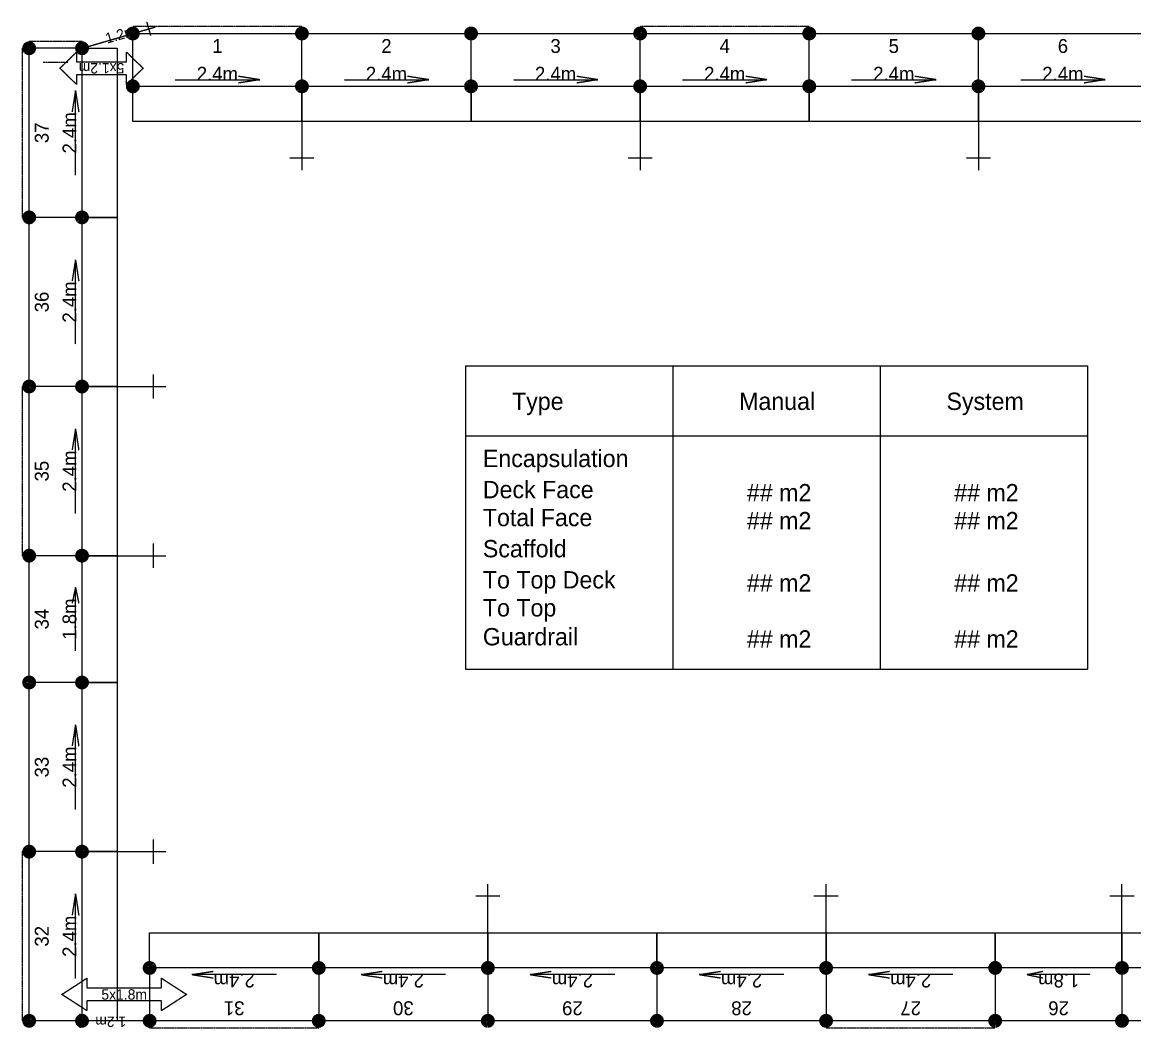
# Model space of a CAD drawing. Header units: millimetres. Extents: x 51238 to 85056, y 24105 to 38648.
# Drawn here: x 51238 to 67283, y 24118 to 38617 of the extents above; entities that cross this region are included whole.
import ezdxf
from ezdxf.enums import TextEntityAlignment as Align

# ---------------------------------------------------------------- set-up
doc = ezdxf.new("R2010")
doc.units = ezdxf.units.MM
doc.linetypes.add('KwikScaf_DASHED', pattern=[3.75, 2.5, -1.25])
doc.linetypes.add('KwikScaf_Line', pattern=[1, 1, 0])
doc.layers.get('0').update_dxf_attribs({"linetype": 'CONTINUOUS'})
doc.layers.add('KwikScaf Schematic', color=7, linetype='CONTINUOUS')
doc.styles.add('Waco', font='vrinda.ttf', dxfattribs={"height": 250})

msp = doc.modelspace()

# ---------------------------------------------------------------- linework, layer by layer
for points in [[(57630, 33662), (57630, 29287)], [(57630, 33662), (66602, 33662)], [(60621, 33662), (60621, 29287)], [(63611, 33662), (63611, 29287)], [(66602, 33662), (66602, 29287)], [(57630, 32652), (66602, 32652)], [(57630, 29287), (66602, 29287)]]:
    msp.add_lwpolyline(points)
at = {"layer": 'KwikScaf Schematic', "color": 3, "linetype": 'KwikScaf_Line'}
for p, q in [((52004, 38214), (53156, 38549)), ((53032, 38617), (53088, 38425)), ((52833, 38455), (55272, 38455)), ((52833, 37693), (52833, 38455)), ((55272, 38455), (57711, 38455)), ((55272, 37693), (55272, 38455)), ((57711, 37693), (57711, 38455)), ((57711, 38455), (60150, 38455)), ((60150, 37693), (60150, 38455)), ((60150, 38455), (62589, 38455)), ((62589, 37693), (62589, 38455)), ((62589, 38455), (65028, 38455)), ((65028, 37693), (65028, 38455)), ((65028, 38455), (67467, 38455)), ((51338, 35803), (51338, 38242)), ((52100, 38242), (51338, 38242)), ((52072, 38338), (52128, 38146)), ((52100, 35803), (52100, 38242)), ((52100, 38242), (52608, 38242)), ((52608, 38242), (52608, 35803)), ((53443, 37788), (54662, 37788)), ((54662, 37788), (54357, 37836)), ((54662, 37788), (54357, 37740)), ((55882, 37788), (57101, 37788)), ((57101, 37788), (56796, 37836)), ((57101, 37788), (56796, 37740)), ((58321, 37788), (59540, 37788)), ((59540, 37788), (59235, 37836)), ((59540, 37788), (59235, 37740)), ((60760, 37788), (61979, 37788)), ((61979, 37788), (61674, 37836)), ((61979, 37788), (61674, 37740)), ((63199, 37788), (64418, 37788)), ((64418, 37788), (64113, 37836)), ((64418, 37788), (64113, 37740)), ((65638, 37788), (66857, 37788)), ((66857, 37788), (66552, 37836)), ((66857, 37788), (66552, 37740)), ((52005, 37632), (51957, 37327)), ((52005, 36413), (52005, 37632)), ((52005, 37632), (52052, 37327)), ((52833, 37693), (55272, 37693)), ((52833, 37185), (52833, 37693)), ((55272, 37693), (57711, 37693)), ((55272, 37185), (55272, 37693)), ((55272, 37693), (55272, 37185)), ((57711, 37693), (57711, 37185)), ((57711, 37693), (60150, 37693)), ((57711, 37185), (57711, 37693)), ((60150, 37693), (60150, 37185)), ((60150, 37693), (62589, 37693)), ((60150, 37185), (60150, 37693)), ((62589, 37693), (62589, 37185)), ((62589, 37693), (65028, 37693)), ((62589, 37185), (62589, 37693)), ((65028, 37693), (65028, 37185)), ((65028, 37693), (67467, 37693)), ((65028, 37185), (65028, 37693)), ((55272, 37185), (52833, 37185)), ((57711, 37185), (55272, 37185)), ((55272, 37185), (55272, 36485)), ((60150, 37185), (57711, 37185)), ((60150, 37185), (60150, 36485)), ((62589, 37185), (60150, 37185)), ((65028, 37185), (62589, 37185)), ((65028, 37185), (65028, 36485)), ((67467, 37185), (65028, 37185)), ((55097, 36660), (55447, 36660)), ((59975, 36660), (60325, 36660)), ((64853, 36660), (65203, 36660)), ((51338, 33364), (51338, 35803)), ((52100, 35803), (51338, 35803)), ((52100, 33364), (52100, 35803)), ((52100, 35803), (52608, 35803)), ((52608, 35803), (52100, 35803)), ((52608, 35803), (52608, 33364)), ((52005, 35193), (51957, 34888)), ((52005, 33974), (52005, 35193)), ((52005, 35193), (52052, 34888)), ((53133, 33189), (53133, 33539)), ((51338, 30925), (51338, 33364)), ((52100, 33364), (51338, 33364)), ((52100, 30925), (52100, 33364)), ((52100, 33364), (52608, 33364)), ((52608, 33364), (52100, 33364)), ((52608, 33364), (52608, 30925)), ((52608, 33364), (53308, 33364)), ((52005, 32754), (51957, 32449)), ((52005, 31535), (52005, 32754)), ((52005, 32754), (52052, 32449)), ((52608, 30925), (52100, 30925)), ((51338, 26657), (51338, 29096)), ((52100, 29096), (51338, 29096)), ((52100, 26657), (52100, 29096)), ((52100, 29096), (52608, 29096)), ((52608, 29096), (52608, 26657)), ((52005, 28486), (51957, 28181)), ((52005, 27267), (52005, 28486)), ((52005, 28486), (52052, 28181)), ((53133, 26482), (53133, 26832)), ((51338, 24218), (51338, 26657)), ((52100, 26657), (51338, 26657)), ((52608, 26657), (52100, 26657)), ((52100, 24218), (52100, 26657)), ((52100, 26657), (52608, 26657)), ((52608, 26657), (52608, 24218)), ((52608, 26657), (53308, 26657)), ((57953, 25488), (57953, 26188)), ((62831, 25488), (62831, 26188)), ((67099, 25488), (67099, 26188)), ((52005, 26047), (51957, 25742)), ((52005, 24828), (52005, 26047)), ((52005, 26047), (52052, 25742)), ((58128, 26013), (57778, 26013)), ((63006, 26013), (62656, 26013)), ((67274, 26013), (66924, 26013)), ((53075, 24980), (53075, 25488)), ((53075, 25488), (55514, 25488)), ((55514, 24980), (55514, 25488)), ((55514, 25488), (57953, 25488)), ((55514, 25488), (55514, 24980)), ((57953, 24980), (57953, 25488)), ((57953, 25488), (60392, 25488)), ((57953, 25488), (57953, 24980)), ((60392, 24980), (60392, 25488)), ((60392, 25488), (62831, 25488)), ((60392, 25488), (60392, 24980)), ((62831, 24980), (62831, 25488)), ((62831, 25488), (65270, 25488)), ((62831, 25488), (62831, 24980)), ((65270, 25488), (65270, 24980)), ((67099, 24980), (67099, 25488)), ((67099, 25488), (69538, 25488)), ((53075, 24980), (53075, 24218)), ((55514, 24980), (53075, 24980)), ((53685, 24885), (53990, 24932)), ((54905, 24885), (53685, 24885)), ((53685, 24885), (53990, 24837)), ((55514, 24980), (55514, 24218)), ((57953, 24980), (55514, 24980)), ((56124, 24885), (56429, 24932)), ((57344, 24885), (56124, 24885)), ((56124, 24885), (56429, 24837)), ((57953, 24980), (57953, 24218)), ((60392, 24980), (57953, 24980)), ((58563, 24885), (58868, 24932)), ((59783, 24885), (58563, 24885)), ((58563, 24885), (58868, 24837)), ((60392, 24980), (60392, 24218)), ((62831, 24980), (60392, 24980)), ((61002, 24885), (61307, 24932)), ((62222, 24885), (61002, 24885)), ((61002, 24885), (61307, 24837)), ((62831, 24980), (62831, 24218)), ((65270, 24980), (62831, 24980)), ((63441, 24885), (63746, 24932)), ((64661, 24885), (63441, 24885)), ((63441, 24885), (63746, 24837)), ((67099, 24980), (67099, 24218)), ((69538, 24980), (67099, 24980)), ((52075, 24118), (52075, 24318)), ((53075, 24118), (53075, 24318)), ((52100, 24218), (51338, 24218)), ((53175, 24218), (51975, 24218)), ((52608, 24218), (52100, 24218)), ((55514, 24218), (53075, 24218)), ((57953, 24218), (55514, 24218)), ((60392, 24218), (57953, 24218)), ((62831, 24218), (60392, 24218)), ((65270, 24218), (62831, 24218)), ((69538, 24218), (67099, 24218))]:
    msp.add_line(p, q, dxfattribs=at)
at = {"layer": 'KwikScaf Schematic', "color": 3, "linetype": 'KwikScaf_DASHED'}
for p, q in [((55272, 38555), (52833, 38555)), ((62589, 38555), (60150, 38555)), ((51238, 38242), (51238, 35803)), ((51338, 38342), (52100, 38342)), ((51538, 38042), (51900, 38042)), ((51238, 33364), (51238, 30925)), ((51238, 26657), (51238, 24218)), ((53075, 24118), (55514, 24118)), ((62831, 24118), (65270, 24118))]:
    msp.add_line(p, q, dxfattribs=at)
at = {"layer": 'KwikScaf Schematic', "color": 1, "linetype": 'KwikScaf_Line'}
for p, q in [((51781, 37953), (52021, 38186)), ((52021, 38186), (52021, 38046)), ((52021, 38046), (52741, 38046)), ((52741, 38046), (52741, 38186)), ((52741, 38186), (52981, 37953)), ((52021, 37720), (51781, 37953)), ((52981, 37953), (52741, 37720)), ((52741, 37860), (52021, 37860)), ((52021, 37860), (52021, 37720)), ((52741, 37720), (52741, 37860))]:
    msp.add_line(p, q, dxfattribs=at)
at = {"layer": 'KwikScaf Schematic', "color": 5, "linetype": 'KwikScaf_Line'}
for p, q in [((53133, 30750), (53133, 31100)), ((51338, 29096), (51338, 30925)), ((52100, 30925), (51338, 30925)), ((52100, 29096), (52100, 30925)), ((52100, 30925), (52608, 30925)), ((52608, 30925), (52608, 29096)), ((52608, 30925), (53308, 30925)), ((52005, 30468), (51957, 30239)), ((52005, 29553), (52005, 30468)), ((52005, 30468), (52052, 30239)), ((52608, 29096), (52100, 29096)), ((65270, 24980), (65270, 25488)), ((65270, 25488), (67099, 25488)), ((67099, 25488), (67099, 24980)), ((65270, 24980), (65270, 24218)), ((67099, 24980), (65270, 24980)), ((65728, 24885), (65956, 24932)), ((66642, 24885), (65728, 24885)), ((65728, 24885), (65956, 24837)), ((51808, 24598), (52168, 24831)), ((52168, 24831), (52168, 24691)), ((53248, 24691), (53248, 24831)), ((53248, 24831), (53608, 24598)), ((52168, 24365), (51808, 24598)), ((52168, 24691), (53248, 24691)), ((53608, 24598), (53248, 24365)), ((53248, 24505), (52168, 24505)), ((52168, 24505), (52168, 24365)), ((53248, 24365), (53248, 24505)), ((67099, 24218), (65270, 24218))]:
    msp.add_line(p, q, dxfattribs=at)
at = {"layer": 'KwikScaf Schematic', "color": 3, "linetype": 'KwikScaf_Line'}
for points in [[(52833, 38505, 100, 100, -0.198912), (52868, 38490, 100, 100, -0.198912), (52883, 38455, 100, 100, -0.198912), (52868, 38419, 100, 100, -0.198912), (52833, 38405, 100, 100, -0.198912), (52797, 38419, 100, 100, -0.198912), (52783, 38455, 100, 100, -0.198912), (52797, 38490, 100, 100, -0.198912)], [(55272, 38505, 100, 100, -0.198912), (55307, 38490, 100, 100, -0.198912), (55322, 38455, 100, 100, -0.198912), (55307, 38419, 100, 100, -0.198912), (55272, 38405, 100, 100, -0.198912), (55236, 38419, 100, 100, -0.198912), (55222, 38455, 100, 100, -0.198912), (55236, 38490, 100, 100, -0.198912)], [(55272, 38505, 100, 100, -0.198912), (55307, 38490, 100, 100, -0.198912), (55322, 38455, 100, 100, -0.198912), (55307, 38419, 100, 100, -0.198912), (55272, 38405, 100, 100, -0.198912), (55236, 38419, 100, 100, -0.198912), (55222, 38455, 100, 100, -0.198912), (55236, 38490, 100, 100, -0.198912)], [(57711, 38505, 100, 100, -0.198912), (57746, 38490, 100, 100, -0.198912), (57761, 38455, 100, 100, -0.198912), (57746, 38419, 100, 100, -0.198912), (57711, 38405, 100, 100, -0.198912), (57675, 38419, 100, 100, -0.198912), (57661, 38455, 100, 100, -0.198912), (57675, 38490, 100, 100, -0.198912)], [(57711, 38505, 100, 100, -0.198912), (57746, 38490, 100, 100, -0.198912), (57761, 38455, 100, 100, -0.198912), (57746, 38419, 100, 100, -0.198912), (57711, 38405, 100, 100, -0.198912), (57675, 38419, 100, 100, -0.198912), (57661, 38455, 100, 100, -0.198912), (57675, 38490, 100, 100, -0.198912)], [(60150, 38505, 100, 100, -0.198912), (60185, 38490, 100, 100, -0.198912), (60200, 38455, 100, 100, -0.198912), (60185, 38419, 100, 100, -0.198912), (60150, 38405, 100, 100, -0.198912), (60114, 38419, 100, 100, -0.198912), (60100, 38455, 100, 100, -0.198912), (60114, 38490, 100, 100, -0.198912)], [(60150, 38505, 100, 100, -0.198912), (60185, 38490, 100, 100, -0.198912), (60200, 38455, 100, 100, -0.198912), (60185, 38419, 100, 100, -0.198912), (60150, 38405, 100, 100, -0.198912), (60114, 38419, 100, 100, -0.198912), (60100, 38455, 100, 100, -0.198912), (60114, 38490, 100, 100, -0.198912)], [(62589, 38505, 100, 100, -0.198912), (62624, 38490, 100, 100, -0.198912), (62639, 38455, 100, 100, -0.198912), (62624, 38419, 100, 100, -0.198912), (62589, 38405, 100, 100, -0.198912), (62553, 38419, 100, 100, -0.198912), (62539, 38455, 100, 100, -0.198912), (62553, 38490, 100, 100, -0.198912)], [(62589, 38505, 100, 100, -0.198912), (62624, 38490, 100, 100, -0.198912), (62639, 38455, 100, 100, -0.198912), (62624, 38419, 100, 100, -0.198912), (62589, 38405, 100, 100, -0.198912), (62553, 38419, 100, 100, -0.198912), (62539, 38455, 100, 100, -0.198912), (62553, 38490, 100, 100, -0.198912)], [(65028, 38505, 100, 100, -0.198912), (65063, 38490, 100, 100, -0.198912), (65078, 38455, 100, 100, -0.198912), (65063, 38419, 100, 100, -0.198912), (65028, 38405, 100, 100, -0.198912), (64992, 38419, 100, 100, -0.198912), (64978, 38455, 100, 100, -0.198912), (64992, 38490, 100, 100, -0.198912)], [(65028, 38505, 100, 100, -0.198912), (65063, 38490, 100, 100, -0.198912), (65078, 38455, 100, 100, -0.198912), (65063, 38419, 100, 100, -0.198912), (65028, 38405, 100, 100, -0.198912), (64992, 38419, 100, 100, -0.198912), (64978, 38455, 100, 100, -0.198912), (64992, 38490, 100, 100, -0.198912)], [(55272, 37743, 100, 100, -0.198912), (55307, 37728, 100, 100, -0.198912), (55322, 37693, 100, 100, -0.198912), (55307, 37657, 100, 100, -0.198912), (55272, 37643, 100, 100, -0.198912), (55236, 37657, 100, 100, -0.198912), (55222, 37693, 100, 100, -0.198912), (55236, 37728, 100, 100, -0.198912)], [(57711, 37743, 100, 100, -0.198912), (57746, 37728, 100, 100, -0.198912), (57761, 37693, 100, 100, -0.198912), (57746, 37657, 100, 100, -0.198912), (57711, 37643, 100, 100, -0.198912), (57675, 37657, 100, 100, -0.198912), (57661, 37693, 100, 100, -0.198912), (57675, 37728, 100, 100, -0.198912)], [(60150, 37743, 100, 100, -0.198912), (60185, 37728, 100, 100, -0.198912), (60200, 37693, 100, 100, -0.198912), (60185, 37657, 100, 100, -0.198912), (60150, 37643, 100, 100, -0.198912), (60114, 37657, 100, 100, -0.198912), (60100, 37693, 100, 100, -0.198912), (60114, 37728, 100, 100, -0.198912)], [(62589, 37743, 100, 100, -0.198912), (62624, 37728, 100, 100, -0.198912), (62639, 37693, 100, 100, -0.198912), (62624, 37657, 100, 100, -0.198912), (62589, 37643, 100, 100, -0.198912), (62553, 37657, 100, 100, -0.198912), (62539, 37693, 100, 100, -0.198912), (62553, 37728, 100, 100, -0.198912)], [(65028, 37743, 100, 100, -0.198912), (65063, 37728, 100, 100, -0.198912), (65078, 37693, 100, 100, -0.198912), (65063, 37657, 100, 100, -0.198912), (65028, 37643, 100, 100, -0.198912), (64992, 37657, 100, 100, -0.198912), (64978, 37693, 100, 100, -0.198912), (64992, 37728, 100, 100, -0.198912)], [(53075, 24930, 100, 100, -0.198912), (53040, 24945, 100, 100, -0.198912), (53025, 24980, 100, 100, -0.198912), (53040, 25015, 100, 100, -0.198912), (53075, 25030, 100, 100, -0.198912), (53111, 25015, 100, 100, -0.198912), (53125, 24980, 100, 100, -0.198912), (53111, 24945, 100, 100, -0.198912)], [(55514, 24930, 100, 100, -0.198912), (55479, 24945, 100, 100, -0.198912), (55464, 24980, 100, 100, -0.198912), (55479, 25015, 100, 100, -0.198912), (55514, 25030, 100, 100, -0.198912), (55550, 25015, 100, 100, -0.198912), (55564, 24980, 100, 100, -0.198912), (55550, 24945, 100, 100, -0.198912)], [(57953, 24930, 100, 100, -0.198912), (57918, 24945, 100, 100, -0.198912), (57903, 24980, 100, 100, -0.198912), (57918, 25015, 100, 100, -0.198912), (57953, 25030, 100, 100, -0.198912), (57989, 25015, 100, 100, -0.198912), (58003, 24980, 100, 100, -0.198912), (57989, 24945, 100, 100, -0.198912)], [(60392, 24930, 100, 100, -0.198912), (60357, 24945, 100, 100, -0.198912), (60342, 24980, 100, 100, -0.198912), (60357, 25015, 100, 100, -0.198912), (60392, 25030, 100, 100, -0.198912), (60428, 25015, 100, 100, -0.198912), (60442, 24980, 100, 100, -0.198912), (60428, 24945, 100, 100, -0.198912)], [(62831, 24930, 100, 100, -0.198912), (62796, 24945, 100, 100, -0.198912), (62781, 24980, 100, 100, -0.198912), (62796, 25015, 100, 100, -0.198912), (62831, 25030, 100, 100, -0.198912), (62867, 25015, 100, 100, -0.198912), (62881, 24980, 100, 100, -0.198912), (62867, 24945, 100, 100, -0.198912)], [(67099, 24930, 100, 100, -0.198912), (67064, 24945, 100, 100, -0.198912), (67049, 24980, 100, 100, -0.198912), (67064, 25015, 100, 100, -0.198912), (67099, 25030, 100, 100, -0.198912), (67135, 25015, 100, 100, -0.198912), (67149, 24980, 100, 100, -0.198912), (67135, 24945, 100, 100, -0.198912)], [(53075, 24168, 100, 100, -0.198912), (53040, 24183, 100, 100, -0.198912), (53025, 24218, 100, 100, -0.198912), (53040, 24253, 100, 100, -0.198912), (53075, 24268, 100, 100, -0.198912), (53111, 24253, 100, 100, -0.198912), (53125, 24218, 100, 100, -0.198912), (53111, 24183, 100, 100, -0.198912)], [(55514, 24168, 100, 100, -0.198912), (55479, 24183, 100, 100, -0.198912), (55464, 24218, 100, 100, -0.198912), (55479, 24253, 100, 100, -0.198912), (55514, 24268, 100, 100, -0.198912), (55550, 24253, 100, 100, -0.198912), (55564, 24218, 100, 100, -0.198912), (55550, 24183, 100, 100, -0.198912)], [(55514, 24168, 100, 100, -0.198912), (55479, 24183, 100, 100, -0.198912), (55464, 24218, 100, 100, -0.198912), (55479, 24253, 100, 100, -0.198912), (55514, 24268, 100, 100, -0.198912), (55550, 24253, 100, 100, -0.198912), (55564, 24218, 100, 100, -0.198912), (55550, 24183, 100, 100, -0.198912)], [(57953, 24168, 100, 100, -0.198912), (57918, 24183, 100, 100, -0.198912), (57903, 24218, 100, 100, -0.198912), (57918, 24253, 100, 100, -0.198912), (57953, 24268, 100, 100, -0.198912), (57989, 24253, 100, 100, -0.198912), (58003, 24218, 100, 100, -0.198912), (57989, 24183, 100, 100, -0.198912)], [(57953, 24168, 100, 100, -0.198912), (57918, 24183, 100, 100, -0.198912), (57903, 24218, 100, 100, -0.198912), (57918, 24253, 100, 100, -0.198912), (57953, 24268, 100, 100, -0.198912), (57989, 24253, 100, 100, -0.198912), (58003, 24218, 100, 100, -0.198912), (57989, 24183, 100, 100, -0.198912)], [(60392, 24168, 100, 100, -0.198912), (60357, 24183, 100, 100, -0.198912), (60342, 24218, 100, 100, -0.198912), (60357, 24253, 100, 100, -0.198912), (60392, 24268, 100, 100, -0.198912), (60428, 24253, 100, 100, -0.198912), (60442, 24218, 100, 100, -0.198912), (60428, 24183, 100, 100, -0.198912)], [(60392, 24168, 100, 100, -0.198912), (60357, 24183, 100, 100, -0.198912), (60342, 24218, 100, 100, -0.198912), (60357, 24253, 100, 100, -0.198912), (60392, 24268, 100, 100, -0.198912), (60428, 24253, 100, 100, -0.198912), (60442, 24218, 100, 100, -0.198912), (60428, 24183, 100, 100, -0.198912)], [(62831, 24168, 100, 100, -0.198912), (62796, 24183, 100, 100, -0.198912), (62781, 24218, 100, 100, -0.198912), (62796, 24253, 100, 100, -0.198912), (62831, 24268, 100, 100, -0.198912), (62867, 24253, 100, 100, -0.198912), (62881, 24218, 100, 100, -0.198912), (62867, 24183, 100, 100, -0.198912)], [(62831, 24168, 100, 100, -0.198912), (62796, 24183, 100, 100, -0.198912), (62781, 24218, 100, 100, -0.198912), (62796, 24253, 100, 100, -0.198912), (62831, 24268, 100, 100, -0.198912), (62867, 24253, 100, 100, -0.198912), (62881, 24218, 100, 100, -0.198912), (62867, 24183, 100, 100, -0.198912)], [(65270, 24168, 100, 100, -0.198912), (65235, 24183, 100, 100, -0.198912), (65220, 24218, 100, 100, -0.198912), (65235, 24253, 100, 100, -0.198912), (65270, 24268, 100, 100, -0.198912), (65306, 24253, 100, 100, -0.198912), (65320, 24218, 100, 100, -0.198912), (65306, 24183, 100, 100, -0.198912)], [(67099, 24168, 100, 100, -0.198912), (67064, 24183, 100, 100, -0.198912), (67049, 24218, 100, 100, -0.198912), (67064, 24253, 100, 100, -0.198912), (67099, 24268, 100, 100, -0.198912), (67135, 24253, 100, 100, -0.198912), (67149, 24218, 100, 100, -0.198912), (67135, 24183, 100, 100, -0.198912)]]:
    msp.add_lwpolyline(points, format="xyseb", close=True, dxfattribs=at)
at = {"layer": 'KwikScaf Schematic', "color": 3, "linetype": 'KwikScaf_Line', "const_width": 100}
for points in [[(51288, 38242, -0.198912), (51302, 38277, -0.198912), (51338, 38292, -0.198912), (51373, 38277, -0.198912), (51388, 38242, -0.198912), (51373, 38207, -0.198912), (51338, 38192, -0.198912), (51302, 38207, -0.198912)], [(52050, 38242, -0.198912), (52064, 38277, -0.198912), (52100, 38292, -0.198912), (52135, 38277, -0.198912), (52150, 38242, -0.198912), (52135, 38207, -0.198912), (52100, 38192, -0.198912), (52064, 38207, -0.198912)], [(52833, 37743, -0.198912), (52868, 37728, -0.198912), (52883, 37693, -0.198912), (52868, 37657, -0.198912), (52833, 37643, -0.198912), (52797, 37657, -0.198912), (52783, 37693, -0.198912), (52797, 37728, -0.198912)], [(55272, 37743, -0.198912), (55307, 37728, -0.198912), (55322, 37693, -0.198912), (55307, 37657, -0.198912), (55272, 37643, -0.198912), (55236, 37657, -0.198912), (55222, 37693, -0.198912), (55236, 37728, -0.198912)], [(57711, 37743, -0.198912), (57746, 37728, -0.198912), (57761, 37693, -0.198912), (57746, 37657, -0.198912), (57711, 37643, -0.198912), (57675, 37657, -0.198912), (57661, 37693, -0.198912), (57675, 37728, -0.198912)], [(60150, 37743, -0.198912), (60185, 37728, -0.198912), (60200, 37693, -0.198912), (60185, 37657, -0.198912), (60150, 37643, -0.198912), (60114, 37657, -0.198912), (60100, 37693, -0.198912), (60114, 37728, -0.198912)], [(62589, 37743, -0.198912), (62624, 37728, -0.198912), (62639, 37693, -0.198912), (62624, 37657, -0.198912), (62589, 37643, -0.198912), (62553, 37657, -0.198912), (62539, 37693, -0.198912), (62553, 37728, -0.198912)], [(65028, 37743, -0.198912), (65063, 37728, -0.198912), (65078, 37693, -0.198912), (65063, 37657, -0.198912), (65028, 37643, -0.198912), (64992, 37657, -0.198912), (64978, 37693, -0.198912), (64992, 37728, -0.198912)], [(51288, 35803, -0.198912), (51302, 35838, -0.198912), (51338, 35853, -0.198912), (51373, 35838, -0.198912), (51388, 35803, -0.198912), (51373, 35768, -0.198912), (51338, 35753, -0.198912), (51302, 35768, -0.198912)], [(51288, 35803, -0.198912), (51302, 35838, -0.198912), (51338, 35853, -0.198912), (51373, 35838, -0.198912), (51388, 35803, -0.198912), (51373, 35768, -0.198912), (51338, 35753, -0.198912), (51302, 35768, -0.198912)], [(52050, 35803, -0.198912), (52064, 35838, -0.198912), (52100, 35853, -0.198912), (52135, 35838, -0.198912), (52150, 35803, -0.198912), (52135, 35768, -0.198912), (52100, 35753, -0.198912), (52064, 35768, -0.198912)], [(52050, 35803, -0.198912), (52064, 35838, -0.198912), (52100, 35853, -0.198912), (52135, 35838, -0.198912), (52150, 35803, -0.198912), (52135, 35768, -0.198912), (52100, 35753, -0.198912), (52064, 35768, -0.198912)], [(51288, 33364, -0.198912), (51302, 33399, -0.198912), (51338, 33414, -0.198912), (51373, 33399, -0.198912), (51388, 33364, -0.198912), (51373, 33329, -0.198912), (51338, 33314, -0.198912), (51302, 33329, -0.198912)], [(51288, 33364, -0.198912), (51302, 33399, -0.198912), (51338, 33414, -0.198912), (51373, 33399, -0.198912), (51388, 33364, -0.198912), (51373, 33329, -0.198912), (51338, 33314, -0.198912), (51302, 33329, -0.198912)], [(52050, 33364, -0.198912), (52064, 33399, -0.198912), (52100, 33414, -0.198912), (52135, 33399, -0.198912), (52150, 33364, -0.198912), (52135, 33329, -0.198912), (52100, 33314, -0.198912), (52064, 33329, -0.198912)], [(52050, 33364, -0.198912), (52064, 33399, -0.198912), (52100, 33414, -0.198912), (52135, 33399, -0.198912), (52150, 33364, -0.198912), (52135, 33329, -0.198912), (52100, 33314, -0.198912), (52064, 33329, -0.198912)], [(51288, 30925, -0.198912), (51302, 30960, -0.198912), (51338, 30975, -0.198912), (51373, 30960, -0.198912), (51388, 30925, -0.198912), (51373, 30890, -0.198912), (51338, 30875, -0.198912), (51302, 30890, -0.198912)], [(52050, 30925, -0.198912), (52064, 30960, -0.198912), (52100, 30975, -0.198912), (52135, 30960, -0.198912), (52150, 30925, -0.198912), (52135, 30890, -0.198912), (52100, 30875, -0.198912), (52064, 30890, -0.198912)], [(51288, 29096, -0.198912), (51302, 29131, -0.198912), (51338, 29146, -0.198912), (51373, 29131, -0.198912), (51388, 29096, -0.198912), (51373, 29061, -0.198912), (51338, 29046, -0.198912), (51302, 29061, -0.198912)], [(52050, 29096, -0.198912), (52064, 29131, -0.198912), (52100, 29146, -0.198912), (52135, 29131, -0.198912), (52150, 29096, -0.198912), (52135, 29061, -0.198912), (52100, 29046, -0.198912), (52064, 29061, -0.198912)], [(51288, 26657, -0.198912), (51302, 26692, -0.198912), (51338, 26707, -0.198912), (51373, 26692, -0.198912), (51388, 26657, -0.198912), (51373, 26622, -0.198912), (51338, 26607, -0.198912), (51302, 26622, -0.198912)], [(51288, 26657, -0.198912), (51302, 26692, -0.198912), (51338, 26707, -0.198912), (51373, 26692, -0.198912), (51388, 26657, -0.198912), (51373, 26622, -0.198912), (51338, 26607, -0.198912), (51302, 26622, -0.198912)], [(52050, 26657, -0.198912), (52064, 26692, -0.198912), (52100, 26707, -0.198912), (52135, 26692, -0.198912), (52150, 26657, -0.198912), (52135, 26622, -0.198912), (52100, 26607, -0.198912), (52064, 26622, -0.198912)], [(52050, 26657, -0.198912), (52064, 26692, -0.198912), (52100, 26707, -0.198912), (52135, 26692, -0.198912), (52150, 26657, -0.198912), (52135, 26622, -0.198912), (52100, 26607, -0.198912), (52064, 26622, -0.198912)], [(55514, 24930, -0.198912), (55479, 24945, -0.198912), (55464, 24980, -0.198912), (55479, 25015, -0.198912), (55514, 25030, -0.198912), (55550, 25015, -0.198912), (55564, 24980, -0.198912), (55550, 24945, -0.198912)], [(57953, 24930, -0.198912), (57918, 24945, -0.198912), (57903, 24980, -0.198912), (57918, 25015, -0.198912), (57953, 25030, -0.198912), (57989, 25015, -0.198912), (58003, 24980, -0.198912), (57989, 24945, -0.198912)], [(60392, 24930, -0.198912), (60357, 24945, -0.198912), (60342, 24980, -0.198912), (60357, 25015, -0.198912), (60392, 25030, -0.198912), (60428, 25015, -0.198912), (60442, 24980, -0.198912), (60428, 24945, -0.198912)], [(62831, 24930, -0.198912), (62796, 24945, -0.198912), (62781, 24980, -0.198912), (62796, 25015, -0.198912), (62831, 25030, -0.198912), (62867, 25015, -0.198912), (62881, 24980, -0.198912), (62867, 24945, -0.198912)], [(65270, 24930, -0.198912), (65235, 24945, -0.198912), (65220, 24980, -0.198912), (65235, 25015, -0.198912), (65270, 25030, -0.198912), (65306, 25015, -0.198912), (65320, 24980, -0.198912), (65306, 24945, -0.198912)], [(51288, 24218, -0.198912), (51302, 24253, -0.198912), (51338, 24268, -0.198912), (51373, 24253, -0.198912), (51388, 24218, -0.198912), (51373, 24183, -0.198912), (51338, 24168, -0.198912), (51302, 24183, -0.198912)], [(52050, 24218, -0.198912), (52064, 24253, -0.198912), (52100, 24268, -0.198912), (52135, 24253, -0.198912), (52150, 24218, -0.198912), (52135, 24183, -0.198912), (52100, 24168, -0.198912), (52064, 24183, -0.198912)]]:
    msp.add_lwpolyline(points, format="xyb", close=True, dxfattribs=at)
at = {"layer": 'KwikScaf Schematic', "color": 5, "linetype": 'KwikScaf_Line', "const_width": 100}
for points in [[(51288, 30925, -0.198912), (51302, 30960, -0.198912), (51338, 30975, -0.198912), (51373, 30960, -0.198912), (51388, 30925, -0.198912), (51373, 30890, -0.198912), (51338, 30875, -0.198912), (51302, 30890, -0.198912)], [(52050, 30925, -0.198912), (52064, 30960, -0.198912), (52100, 30975, -0.198912), (52135, 30960, -0.198912), (52150, 30925, -0.198912), (52135, 30890, -0.198912), (52100, 30875, -0.198912), (52064, 30890, -0.198912)], [(51288, 29096, -0.198912), (51302, 29131, -0.198912), (51338, 29146, -0.198912), (51373, 29131, -0.198912), (51388, 29096, -0.198912), (51373, 29061, -0.198912), (51338, 29046, -0.198912), (51302, 29061, -0.198912)], [(52050, 29096, -0.198912), (52064, 29131, -0.198912), (52100, 29146, -0.198912), (52135, 29131, -0.198912), (52150, 29096, -0.198912), (52135, 29061, -0.198912), (52100, 29046, -0.198912), (52064, 29061, -0.198912)], [(67099, 24930, -0.198912), (67064, 24945, -0.198912), (67049, 24980, -0.198912), (67064, 25015, -0.198912), (67099, 25030, -0.198912), (67135, 25015, -0.198912), (67149, 24980, -0.198912), (67135, 24945, -0.198912)]]:
    msp.add_lwpolyline(points, format="xyb", close=True, dxfattribs=at)
at = {"layer": 'KwikScaf Schematic', "color": 5, "linetype": 'KwikScaf_Line'}
for points in [[(65270, 24930, 100, 100, -0.198912), (65235, 24945, 100, 100, -0.198912), (65220, 24980, 100, 100, -0.198912), (65235, 25015, 100, 100, -0.198912), (65270, 25030, 100, 100, -0.198912), (65306, 25015, 100, 100, -0.198912), (65320, 24980, 100, 100, -0.198912), (65306, 24945, 100, 100, -0.198912)], [(65270, 24168, 100, 100, -0.198912), (65235, 24183, 100, 100, -0.198912), (65220, 24218, 100, 100, -0.198912), (65235, 24253, 100, 100, -0.198912), (65270, 24268, 100, 100, -0.198912), (65306, 24253, 100, 100, -0.198912), (65320, 24218, 100, 100, -0.198912), (65306, 24183, 100, 100, -0.198912)], [(67099, 24168, 100, 100, -0.198912), (67064, 24183, 100, 100, -0.198912), (67049, 24218, 100, 100, -0.198912), (67064, 24253, 100, 100, -0.198912), (67099, 24268, 100, 100, -0.198912), (67135, 24253, 100, 100, -0.198912), (67149, 24218, 100, 100, -0.198912), (67135, 24183, 100, 100, -0.198912)]]:
    msp.add_lwpolyline(points, format="xyseb", close=True, dxfattribs=at)

# ---------------------------------------------------------------- texts
at = {"char_height": 250, "style": 'Waco'}
for s, width, insert, attachment_point in [('Type', 1193.97, (58302, 33276), 1), ('Manual', 1193.97, (61577, 33276), 1), ('System', 1193.97, (64568, 33276), 1), ('Encapsulation', 3086.41, (57881, 32452), 1), ('Deck Face', 3086.41, (57881, 32003), 1), ('## m2', 2439.79, (62154, 31833), 5), ('## m2', 2439.79, (65144, 31833), 5), ('Total Face', 3086.41, (57881, 31600), 1), ('## m2', 2439.79, (62154, 31430), 5), ('## m2', 2439.79, (65144, 31430), 5), ('Scaffold', 3086.41, (57881, 31151), 1), ('To Top Deck', 3086.41, (57881, 30702), 1), ('## m2', 2439.79, (62154, 30532), 5), ('## m2', 2439.79, (65144, 30532), 5), ('To Top\\PGuardrail', 3086.41, (57881, 30298), 1), ('## m2', 2439.79, (62154, 29724), 5), ('## m2', 2439.79, (65144, 29724), 5)]:
    msp.add_mtext_dynamic_manual_height_columns(s, width=width, gutter_width=1250, heights=[0], dxfattribs=dict(at, insert=insert, attachment_point=attachment_point))
at = {"layer": 'KwikScaf Schematic'}
for rotation, p in [(16.188, (52676, 38370)), (180, (52514, 24280))]:
    msp.add_text('1.2m', height=150, rotation=rotation, dxfattribs=at).set_placement(p, align=Align.CENTER)
for s, height, p in [('1', 200, (54052, 38274)), ('2', 200, (56491, 38274)), ('3', 200, (58930, 38274)), ('4', 200, (61369, 38274)), ('5', 200, (63808, 38274)), ('6', 200, (66247, 38274)), ('2.4m', 200, (54052, 37874)), ('2.4m', 200, (56491, 37874)), ('2.4m', 200, (58930, 37874)), ('2.4m', 200, (61369, 37874)), ('2.4m', 200, (63808, 37874)), ('2.4m', 200, (66247, 37874)), ('5x1.8m', 150, (52708, 24598))]:
    msp.add_text(s, height=height, dxfattribs=at).set_placement(p, align=Align.MIDDLE_CENTER)
for s, height, rotation, p in [('5x1.2m', 150, 180, (52381, 37953)), ('2.4m', 200, 90, (51919, 37022)), ('37', 200, 90, (51519, 37022)), ('2.4m', 200, 90, (51919, 34583)), ('36', 200, 90, (51519, 34583)), ('2.4m', 200, 90, (51919, 32144)), ('35', 200, 90, (51519, 32144)), ('1.8m', 200, 90, (51919, 30010)), ('34', 200, 90, (51519, 30010)), ('2.4m', 200, 90, (51919, 27876)), ('33', 200, 90, (51519, 27876)), ('2.4m', 200, 90, (51919, 25437)), ('32', 200, 90, (51519, 25437)), ('2.4m', 200, 180, (54295, 24799)), ('2.4m', 200, 180, (56734, 24799)), ('2.4m', 200, 180, (59173, 24799)), ('2.4m', 200, 180, (61612, 24799)), ('2.4m', 200, 180, (64051, 24799)), ('1.8m', 200, 180, (66185, 24799)), ('31', 200, 180, (54295, 24399)), ('30', 200, 180, (56734, 24399)), ('29', 200, 180, (59173, 24399)), ('28', 200, 180, (61612, 24399)), ('27', 200, 180, (64051, 24399)), ('26', 200, 180, (66185, 24399))]:
    msp.add_text(s, height=height, rotation=rotation, dxfattribs=at).set_placement(p, align=Align.MIDDLE_CENTER)

doc.saveas('drawing.dxf')
